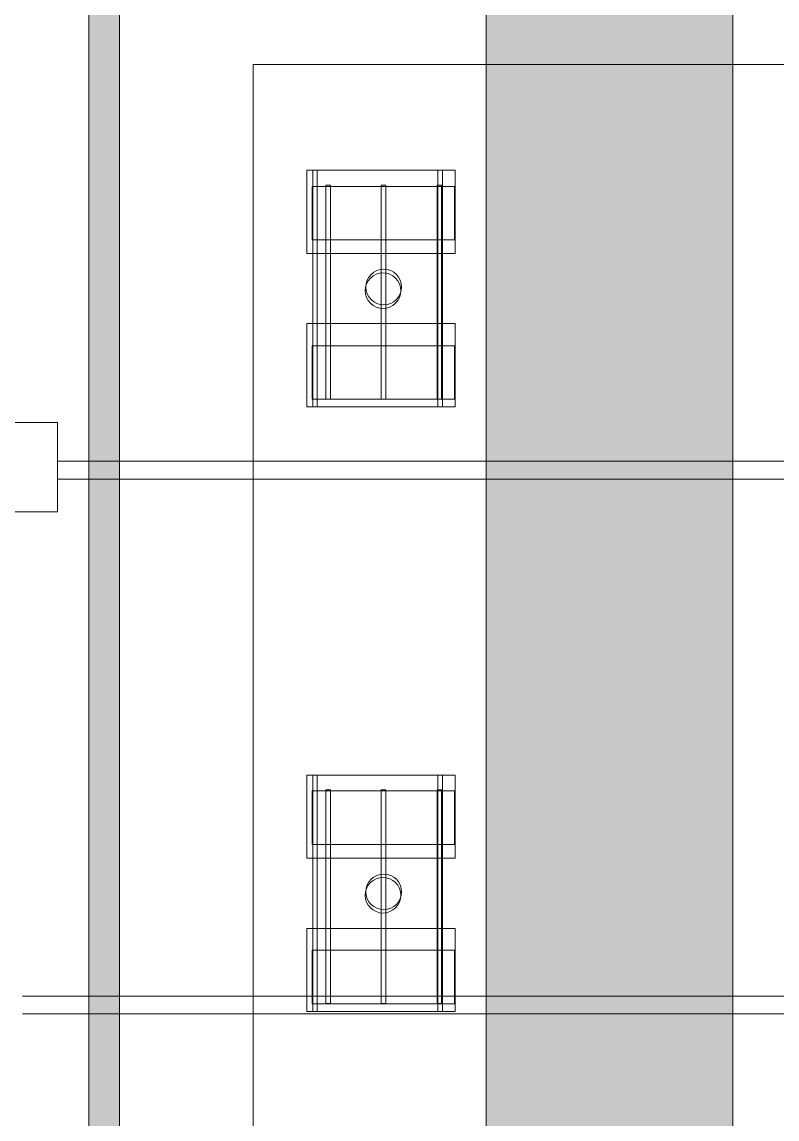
# Model space of a CAD drawing. Header units: inches. Extents: x -10671 to 1761, y -674 to 7170.
# Drawn here: x -2535.2 to -2281.1, y 518.8 to 888.2 of the extents above; entities that cross this region are included whole.
import ezdxf

# ---------------------------------------------------------------- set-up
doc = ezdxf.new("R2010")
doc.units = ezdxf.units.IN
doc.header["$LTSCALE"] = 19.2
doc.header["$MEASUREMENT"] = 0
for name, color, linetype, lineweight in [('DWG-0', 7, 'Continuous', 18), ('Venue-Ceiling-Lights', 7, 'Continuous', 5), ('Venue-Ceiling-Lights Circuits', 7, 'Continuous', 5)]:
    doc.layers.add(name, color=color, linetype=linetype, lineweight=lineweight)
for name, color, linetype, lineweight, true_color in [('PDF', 6, 'Continuous', 5, 0xff00ff), ('Venue-Ceiling-Obstructions', 7, 'Continuous', 5, 0xdd0000), ('Venue-Columns', 7, 'Continuous', 18, 0xc0c0c0), ('Venue-NO HANG ZONE', 7, 'Continuous', 15, 0xdd0000), ('Venue-Rigging Steel-High', 7, 'Continuous', 5, 0x800000)]:
    doc.layers.add(name, color=color, linetype=linetype, lineweight=lineweight, true_color=true_color)

# ---------------------------------------------------------------- blocks, each defined once
blk = doc.blocks.new('A-xp01$0$B$3030')
at = {"layer": 'DWG-0', "flags": 128}
blk.add_lwpolyline([(-15, -15), (15, -15), (15, 15), (-15, 15)], close=True, dxfattribs=at)
blk = doc.blocks.new('Group-1934-1')
at = {"layer": 'PDF'}
for points, invisible_edges in [([(-2418.71, 801.03, 398), (-2417.97, 801.94, 398), (-2416.02, 803.24, 398), (-2418.71, 801.03, 398)], 14), ([(-2418.71, 801.03, 398), (-2416.02, 803.24, 398), (-2411.43, 803.24, 398), (-2418.71, 801.03, 398)], 15), ([(-2418.71, 801.03, 398), (-2411.43, 803.24, 398), (-2407.72, 797.7, 398), (-2418.71, 801.03, 398)], 15), ([(-2416.02, 803.24, 388), (-2417.97, 801.94, 388), (-2418.71, 801.03, 388), (-2416.02, 803.24, 388)], 13), ([(-2411.43, 803.24, 388), (-2416.02, 803.24, 388), (-2418.71, 801.03, 388), (-2411.43, 803.24, 388)], 15), ([(-2407.72, 797.7, 388), (-2411.43, 803.24, 388), (-2418.71, 801.03, 388), (-2407.72, 797.7, 388)], 15), ([(-2417.97, 801.94, 398), (-2417.06, 802.69, 398), (-2416.02, 803.24, 398), (-2417.97, 801.94, 398)], 12), ([(-2416.02, 803.24, 388), (-2417.06, 802.69, 388), (-2417.97, 801.94, 388), (-2416.02, 803.24, 388)], 12), ([(-2416.02, 803.24, 398), (-2414.9, 803.59, 398), (-2413.72, 803.7, 398), (-2416.02, 803.24, 398)], 12), ([(-2416.02, 803.24, 398), (-2413.72, 803.7, 398), (-2411.43, 803.24, 398), (-2416.02, 803.24, 398)], 15), ([(-2413.72, 803.7, 388), (-2414.9, 803.59, 388), (-2416.02, 803.24, 388), (-2413.72, 803.7, 388)], 12), ([(-2411.43, 803.24, 388), (-2413.72, 803.7, 388), (-2416.02, 803.24, 388), (-2411.43, 803.24, 388)], 15), ([(-2413.72, 803.7, 398), (-2412.55, 803.59, 398), (-2411.43, 803.24, 398), (-2413.72, 803.7, 398)], 12), ([(-2411.43, 803.24, 388), (-2412.55, 803.59, 388), (-2413.72, 803.7, 388), (-2411.43, 803.24, 388)], 12), ([(-2411.43, 803.24, 398), (-2410.39, 802.69, 398), (-2409.48, 801.94, 398), (-2411.43, 803.24, 398)], 12), ([(-2411.43, 803.24, 398), (-2409.48, 801.94, 398), (-2408.74, 801.03, 398), (-2411.43, 803.24, 398)], 13), ([(-2411.43, 803.24, 398), (-2408.74, 801.03, 398), (-2407.72, 797.7, 398), (-2411.43, 803.24, 398)], 15), ([(-2409.48, 801.94, 388), (-2410.39, 802.69, 388), (-2411.43, 803.24, 388), (-2409.48, 801.94, 388)], 12), ([(-2408.74, 801.03, 388), (-2409.48, 801.94, 388), (-2411.43, 803.24, 388), (-2408.74, 801.03, 388)], 14), ([(-2407.72, 797.7, 388), (-2408.74, 801.03, 388), (-2411.43, 803.24, 388), (-2407.72, 797.7, 388)], 15), ([(-2419.72, 797.7, 398), (-2419.61, 798.87, 398), (-2418.71, 801.03, 398), (-2419.72, 797.7, 398)], 14), ([(-2419.27, 795.4, 398), (-2419.72, 797.7, 398), (-2418.71, 801.03, 398), (-2419.27, 795.4, 398)], 15), ([(-2418.71, 801.03, 388), (-2419.61, 798.87, 388), (-2419.72, 797.7, 388), (-2418.71, 801.03, 388)], 13), ([(-2418.71, 801.03, 388), (-2419.72, 797.7, 388), (-2419.27, 795.4, 388), (-2418.71, 801.03, 388)], 15), ([(-2419.61, 798.87, 398), (-2419.27, 800, 398), (-2418.71, 801.03, 398), (-2419.61, 798.87, 398)], 12), ([(-2418.71, 801.03, 388), (-2419.27, 800, 388), (-2419.61, 798.87, 388), (-2418.71, 801.03, 388)], 12), ([(-2416.02, 792.16, 398), (-2419.27, 795.4, 398), (-2418.71, 801.03, 398), (-2416.02, 792.16, 398)], 15), ([(-2418.71, 801.03, 388), (-2419.27, 795.4, 388), (-2416.02, 792.16, 388), (-2418.71, 801.03, 388)], 15), ([(-2418.71, 801.03, 398), (-2407.72, 797.7, 398), (-2416.02, 792.16, 398), (-2418.71, 801.03, 398)], 15), ([(-2418.71, 801.03, 388), (-2416.02, 792.16, 388), (-2407.72, 797.7, 388), (-2418.71, 801.03, 388)], 15), ([(-2408.74, 801.03, 398), (-2408.18, 800, 398), (-2407.84, 798.87, 398), (-2408.74, 801.03, 398)], 12), ([(-2408.74, 801.03, 398), (-2407.84, 798.87, 398), (-2407.72, 797.7, 398), (-2408.74, 801.03, 398)], 13), ([(-2407.84, 798.87, 388), (-2408.18, 800, 388), (-2408.74, 801.03, 388), (-2407.84, 798.87, 388)], 12), ([(-2407.72, 797.7, 388), (-2407.84, 798.87, 388), (-2408.74, 801.03, 388), (-2407.72, 797.7, 388)], 14), ([(-2419.27, 795.4, 398), (-2419.61, 796.53, 398), (-2419.72, 797.7, 398), (-2419.27, 795.4, 398)], 12), ([(-2419.72, 797.7, 388), (-2419.61, 796.53, 388), (-2419.27, 795.4, 388), (-2419.72, 797.7, 388)], 12), ([(-2417.97, 793.46, 398), (-2418.71, 794.37, 398), (-2419.27, 795.4, 398), (-2417.97, 793.46, 398)], 12), ([(-2416.02, 792.16, 398), (-2417.97, 793.46, 398), (-2419.27, 795.4, 398), (-2416.02, 792.16, 398)], 15), ([(-2419.27, 795.4, 388), (-2418.71, 794.37, 388), (-2417.97, 793.46, 388), (-2419.27, 795.4, 388)], 12), ([(-2419.27, 795.4, 388), (-2417.97, 793.46, 388), (-2416.02, 792.16, 388), (-2419.27, 795.4, 388)], 15), ([(-2407.72, 797.7, 398), (-2409.48, 793.46, 398), (-2416.02, 792.16, 398), (-2407.72, 797.7, 398)], 15), ([(-2416.02, 792.16, 388), (-2409.48, 793.46, 388), (-2407.72, 797.7, 388), (-2416.02, 792.16, 388)], 15), ([(-2407.72, 797.7, 398), (-2408.18, 795.4, 398), (-2409.48, 793.46, 398), (-2407.72, 797.7, 398)], 15), ([(-2409.48, 793.46, 388), (-2408.18, 795.4, 388), (-2407.72, 797.7, 388), (-2409.48, 793.46, 388)], 15), ([(-2408.18, 795.4, 398), (-2408.74, 794.37, 398), (-2409.48, 793.46, 398), (-2408.18, 795.4, 398)], 12), ([(-2409.48, 793.46, 388), (-2408.74, 794.37, 388), (-2408.18, 795.4, 388), (-2409.48, 793.46, 388)], 12), ([(-2407.72, 797.7, 398), (-2407.84, 796.53, 398), (-2408.18, 795.4, 398), (-2407.72, 797.7, 398)], 12), ([(-2408.18, 795.4, 388), (-2407.84, 796.53, 388), (-2407.72, 797.7, 388), (-2408.18, 795.4, 388)], 12), ([(-2416.02, 792.16, 398), (-2417.06, 792.71, 398), (-2417.97, 793.46, 398), (-2416.02, 792.16, 398)], 12), ([(-2417.97, 793.46, 388), (-2417.06, 792.71, 388), (-2416.02, 792.16, 388), (-2417.97, 793.46, 388)], 12), ([(-2409.48, 793.46, 398), (-2413.72, 791.7, 398), (-2416.02, 792.16, 398), (-2409.48, 793.46, 398)], 15), ([(-2416.02, 792.16, 388), (-2413.72, 791.7, 388), (-2409.48, 793.46, 388), (-2416.02, 792.16, 388)], 15), ([(-2413.72, 791.7, 398), (-2414.9, 791.82, 398), (-2416.02, 792.16, 398), (-2413.72, 791.7, 398)], 12), ([(-2416.02, 792.16, 388), (-2414.9, 791.82, 388), (-2413.72, 791.7, 388), (-2416.02, 792.16, 388)], 12), ([(-2409.48, 793.46, 398), (-2411.43, 792.16, 398), (-2413.72, 791.7, 398), (-2409.48, 793.46, 398)], 15), ([(-2413.72, 791.7, 388), (-2411.43, 792.16, 388), (-2409.48, 793.46, 388), (-2413.72, 791.7, 388)], 15), ([(-2411.43, 792.16, 398), (-2412.55, 791.82, 398), (-2413.72, 791.7, 398), (-2411.43, 792.16, 398)], 12), ([(-2413.72, 791.7, 388), (-2412.55, 791.82, 388), (-2411.43, 792.16, 388), (-2413.72, 791.7, 388)], 12), ([(-2409.48, 793.46, 398), (-2410.39, 792.71, 398), (-2411.43, 792.16, 398), (-2409.48, 793.46, 398)], 12), ([(-2411.43, 792.16, 388), (-2410.39, 792.71, 388), (-2409.48, 793.46, 388), (-2411.43, 792.16, 388)], 12)]:
    blk.add_3dface(points, dxfattribs=dict(at, invisible_edges=invisible_edges))
for points in [[(-2418.71, 801.03, 388), (-2418.71, 801.03, 398), (-2417.97, 801.94, 398), (-2417.97, 801.94, 388)], [(-2417.97, 801.94, 388), (-2417.97, 801.94, 398), (-2417.06, 802.69, 398), (-2417.06, 802.69, 388)], [(-2417.06, 802.69, 388), (-2417.06, 802.69, 398), (-2416.02, 803.24, 398), (-2416.02, 803.24, 388)], [(-2416.02, 803.24, 388), (-2416.02, 803.24, 398), (-2414.9, 803.59, 398), (-2414.9, 803.59, 388)], [(-2414.9, 803.59, 388), (-2414.9, 803.59, 398), (-2413.72, 803.7, 398), (-2413.72, 803.7, 388)], [(-2413.72, 803.7, 388), (-2413.72, 803.7, 398), (-2412.55, 803.59, 398), (-2412.55, 803.59, 388)], [(-2412.55, 803.59, 388), (-2412.55, 803.59, 398), (-2411.43, 803.24, 398), (-2411.43, 803.24, 388)], [(-2411.43, 803.24, 388), (-2411.43, 803.24, 398), (-2410.39, 802.69, 398), (-2410.39, 802.69, 388)], [(-2410.39, 802.69, 388), (-2410.39, 802.69, 398), (-2409.48, 801.94, 398), (-2409.48, 801.94, 388)], [(-2409.48, 801.94, 388), (-2409.48, 801.94, 398), (-2408.74, 801.03, 398), (-2408.74, 801.03, 388)], [(-2419.72, 797.7, 388), (-2419.72, 797.7, 398), (-2419.61, 798.87, 398), (-2419.61, 798.87, 388)], [(-2419.61, 798.87, 388), (-2419.61, 798.87, 398), (-2419.27, 800, 398), (-2419.27, 800, 388)], [(-2419.27, 800, 388), (-2419.27, 800, 398), (-2418.71, 801.03, 398), (-2418.71, 801.03, 388)], [(-2408.74, 801.03, 388), (-2408.74, 801.03, 398), (-2408.18, 800, 398), (-2408.18, 800, 388)], [(-2408.18, 800, 388), (-2408.18, 800, 398), (-2407.84, 798.87, 398), (-2407.84, 798.87, 388)], [(-2407.84, 798.87, 388), (-2407.84, 798.87, 398), (-2407.72, 797.7, 398), (-2407.72, 797.7, 388)], [(-2419.61, 796.53, 388), (-2419.61, 796.53, 398), (-2419.72, 797.7, 398), (-2419.72, 797.7, 388)], [(-2419.27, 795.4, 388), (-2419.27, 795.4, 398), (-2419.61, 796.53, 398), (-2419.61, 796.53, 388)], [(-2418.71, 794.37, 388), (-2418.71, 794.37, 398), (-2419.27, 795.4, 398), (-2419.27, 795.4, 388)], [(-2417.97, 793.46, 388), (-2417.97, 793.46, 398), (-2418.71, 794.37, 398), (-2418.71, 794.37, 388)], [(-2408.74, 794.37, 388), (-2408.74, 794.37, 398), (-2409.48, 793.46, 398), (-2409.48, 793.46, 388)], [(-2408.18, 795.4, 388), (-2408.18, 795.4, 398), (-2408.74, 794.37, 398), (-2408.74, 794.37, 388)], [(-2407.84, 796.53, 388), (-2407.84, 796.53, 398), (-2408.18, 795.4, 398), (-2408.18, 795.4, 388)], [(-2407.72, 797.7, 388), (-2407.72, 797.7, 398), (-2407.84, 796.53, 398), (-2407.84, 796.53, 388)], [(-2417.06, 792.71, 388), (-2417.06, 792.71, 398), (-2417.97, 793.46, 398), (-2417.97, 793.46, 388)], [(-2416.02, 792.16, 388), (-2416.02, 792.16, 398), (-2417.06, 792.71, 398), (-2417.06, 792.71, 388)], [(-2414.9, 791.82, 388), (-2414.9, 791.82, 398), (-2416.02, 792.16, 398), (-2416.02, 792.16, 388)], [(-2413.72, 791.7, 388), (-2413.72, 791.7, 398), (-2414.9, 791.82, 398), (-2414.9, 791.82, 388)], [(-2412.55, 791.82, 388), (-2412.55, 791.82, 398), (-2413.72, 791.7, 398), (-2413.72, 791.7, 388)], [(-2411.43, 792.16, 388), (-2411.43, 792.16, 398), (-2412.55, 791.82, 398), (-2412.55, 791.82, 388)], [(-2410.39, 792.71, 388), (-2410.39, 792.71, 398), (-2411.43, 792.16, 398), (-2411.43, 792.16, 388)], [(-2409.48, 793.46, 388), (-2409.48, 793.46, 398), (-2410.39, 792.71, 398), (-2410.39, 792.71, 388)]]:
    blk.add_3dface(points, dxfattribs=at)
blk = doc.blocks.new('Group-1935-1')
at = {"layer": 'PDF'}
for points in [[(-2437.6, 832.8, 393.91), (-2437.6, 832.8, 397.91), (-2389.6, 832.8, 397.91), (-2389.6, 832.8, 393.91)], [(-2437.6, 814.8, 393.91), (-2437.6, 814.8, 397.91), (-2437.6, 832.8, 397.91), (-2437.6, 832.8, 393.91)], [(-2389.6, 832.8, 397.91), (-2437.6, 832.8, 397.91), (-2437.6, 814.8, 397.91), (-2389.6, 814.8, 397.91)], [(-2389.6, 814.8, 393.91), (-2437.6, 814.8, 393.91), (-2437.6, 832.8, 393.91), (-2389.6, 832.8, 393.91)], [(-2389.6, 832.8, 393.91), (-2389.6, 832.8, 397.91), (-2389.6, 814.8, 397.91), (-2389.6, 814.8, 393.91)], [(-2389.6, 814.8, 393.91), (-2389.6, 814.8, 397.91), (-2437.6, 814.8, 397.91), (-2437.6, 814.8, 393.91)]]:
    blk.add_3dface(points, dxfattribs=at)
blk = doc.blocks.new('Group-1936-1')
at = {"layer": 'PDF'}
for points in [[(-2395.49, 833.2, 397.97), (-2395.49, 833.2, 398.97), (-2393.99, 833.2, 398.97), (-2393.99, 833.2, 397.97)], [(-2395.49, 761.2, 397.97), (-2395.49, 761.2, 398.97), (-2395.49, 833.2, 398.97), (-2395.49, 833.2, 397.97)], [(-2393.99, 833.2, 398.97), (-2395.49, 833.2, 398.97), (-2395.49, 761.2, 398.97), (-2393.99, 761.2, 398.97)], [(-2393.99, 761.2, 397.97), (-2395.49, 761.2, 397.97), (-2395.49, 833.2, 397.97), (-2393.99, 833.2, 397.97)], [(-2393.99, 833.2, 397.97), (-2393.99, 833.2, 398.97), (-2393.99, 761.2, 398.97), (-2393.99, 761.2, 397.97)], [(-2393.99, 761.2, 397.97), (-2393.99, 761.2, 398.97), (-2395.49, 761.2, 398.97), (-2395.49, 761.2, 397.97)]]:
    blk.add_3dface(points, dxfattribs=at)
blk = doc.blocks.new('Group-1937-1')
at = {"layer": 'PDF'}
for points in [[(-2414.31, 833.2, 397.97), (-2414.31, 833.2, 398.97), (-2412.81, 833.2, 398.97), (-2412.81, 833.2, 397.97)], [(-2414.31, 761.2, 397.97), (-2414.31, 761.2, 398.97), (-2414.31, 833.2, 398.97), (-2414.31, 833.2, 397.97)], [(-2412.81, 833.2, 398.97), (-2414.31, 833.2, 398.97), (-2414.31, 761.2, 398.97), (-2412.81, 761.2, 398.97)], [(-2412.81, 761.2, 397.97), (-2414.31, 761.2, 397.97), (-2414.31, 833.2, 397.97), (-2412.81, 833.2, 397.97)], [(-2412.81, 833.2, 397.97), (-2412.81, 833.2, 398.97), (-2412.81, 761.2, 398.97), (-2412.81, 761.2, 397.97)], [(-2412.81, 761.2, 397.97), (-2412.81, 761.2, 398.97), (-2414.31, 761.2, 398.97), (-2414.31, 761.2, 397.97)]]:
    blk.add_3dface(points, dxfattribs=at)
blk = doc.blocks.new('Group-1938-1')
at = {"layer": 'PDF'}
for points in [[(-2432.91, 833.2, 397.97), (-2432.91, 833.2, 398.97), (-2431.41, 833.2, 398.97), (-2431.41, 833.2, 397.97)], [(-2432.91, 761.2, 397.97), (-2432.91, 761.2, 398.97), (-2432.91, 833.2, 398.97), (-2432.91, 833.2, 397.97)], [(-2431.41, 833.2, 398.97), (-2432.91, 833.2, 398.97), (-2432.91, 761.2, 398.97), (-2431.41, 761.2, 398.97)], [(-2431.41, 761.2, 397.97), (-2432.91, 761.2, 397.97), (-2432.91, 833.2, 397.97), (-2431.41, 833.2, 397.97)], [(-2431.41, 833.2, 397.97), (-2431.41, 833.2, 398.97), (-2431.41, 761.2, 398.97), (-2431.41, 761.2, 397.97)], [(-2431.41, 761.2, 397.97), (-2431.41, 761.2, 398.97), (-2432.91, 761.2, 398.97), (-2432.91, 761.2, 397.97)]]:
    blk.add_3dface(points, dxfattribs=at)
blk = doc.blocks.new('Group-1939-1')
at = {"layer": 'PDF'}
for points in [[(-2437.6, 779.17, 393.91), (-2437.6, 779.17, 397.91), (-2389.6, 779.17, 397.91), (-2389.6, 779.17, 393.91)], [(-2437.6, 761.17, 393.91), (-2437.6, 761.17, 397.91), (-2437.6, 779.17, 397.91), (-2437.6, 779.17, 393.91)], [(-2389.6, 779.17, 397.91), (-2437.6, 779.17, 397.91), (-2437.6, 761.17, 397.91), (-2389.6, 761.17, 397.91)], [(-2389.6, 761.17, 393.91), (-2437.6, 761.17, 393.91), (-2437.6, 779.17, 393.91), (-2389.6, 779.17, 393.91)], [(-2389.6, 779.17, 393.91), (-2389.6, 779.17, 397.91), (-2389.6, 761.17, 397.91), (-2389.6, 761.17, 393.91)], [(-2389.6, 761.17, 393.91), (-2389.6, 761.17, 397.91), (-2437.6, 761.17, 397.91), (-2437.6, 761.17, 393.91)]]:
    blk.add_3dface(points, dxfattribs=at)
blk = doc.blocks.new('Group-1940-1')
at = {"layer": 'PDF'}
for name in ['Group-1935-1', 'Group-1938-1', 'Group-1937-1', 'Group-1936-1', 'Group-1934-1', 'Group-1939-1']:
    blk.add_blockref(name, (0, 0), dxfattribs=at)
blk = doc.blocks.new('Group-1941-1')
at = {"layer": 'PDF'}
for points, invisible_edges in [([(-2419.72, 594.2, 398), (-2417.06, 599.19, 398), (-2411.43, 599.75, 398), (-2419.72, 594.2, 398)], 15), ([(-2411.43, 599.75, 398), (-2414.9, 588.32, 398), (-2419.72, 594.2, 398), (-2411.43, 599.75, 398)], 15), ([(-2419.72, 594.2, 398), (-2419.27, 596.5, 398), (-2417.06, 599.19, 398), (-2419.72, 594.2, 398)], 15), ([(-2417.06, 599.19, 388), (-2419.27, 596.5, 388), (-2419.72, 594.2, 388), (-2417.06, 599.19, 388)], 15), ([(-2417.06, 599.19, 388), (-2419.72, 594.2, 388), (-2417.97, 589.96, 388), (-2417.06, 599.19, 388)], 15), ([(-2419.27, 596.5, 398), (-2418.71, 597.54, 398), (-2417.06, 599.19, 398), (-2419.27, 596.5, 398)], 14), ([(-2417.06, 599.19, 388), (-2418.71, 597.54, 388), (-2419.27, 596.5, 388), (-2417.06, 599.19, 388)], 13), ([(-2418.71, 597.54, 398), (-2417.97, 598.45, 398), (-2417.06, 599.19, 398), (-2418.71, 597.54, 398)], 12), ([(-2417.06, 599.19, 388), (-2417.97, 598.45, 388), (-2418.71, 597.54, 388), (-2417.06, 599.19, 388)], 12), ([(-2417.97, 589.96, 388), (-2407.72, 594.2, 388), (-2417.06, 599.19, 388), (-2417.97, 589.96, 388)], 15), ([(-2417.06, 599.19, 398), (-2416.02, 599.75, 398), (-2414.9, 600.09, 398), (-2417.06, 599.19, 398)], 12), ([(-2417.06, 599.19, 398), (-2414.9, 600.09, 398), (-2411.43, 599.75, 398), (-2417.06, 599.19, 398)], 15), ([(-2414.9, 600.09, 388), (-2416.02, 599.75, 388), (-2417.06, 599.19, 388), (-2414.9, 600.09, 388)], 12), ([(-2411.43, 599.75, 388), (-2414.9, 600.09, 388), (-2417.06, 599.19, 388), (-2411.43, 599.75, 388)], 15), ([(-2407.72, 594.2, 388), (-2411.43, 599.75, 388), (-2417.06, 599.19, 388), (-2407.72, 594.2, 388)], 15), ([(-2414.9, 600.09, 398), (-2413.72, 600.2, 398), (-2411.43, 599.75, 398), (-2414.9, 600.09, 398)], 14), ([(-2411.43, 599.75, 388), (-2413.72, 600.2, 388), (-2414.9, 600.09, 388), (-2411.43, 599.75, 388)], 13), ([(-2411.43, 599.75, 398), (-2407.72, 594.2, 398), (-2414.9, 588.32, 398), (-2411.43, 599.75, 398)], 15), ([(-2413.72, 600.2, 398), (-2412.55, 600.09, 398), (-2411.43, 599.75, 398), (-2413.72, 600.2, 398)], 12), ([(-2411.43, 599.75, 388), (-2412.55, 600.09, 388), (-2413.72, 600.2, 388), (-2411.43, 599.75, 388)], 12), ([(-2411.43, 599.75, 398), (-2410.39, 599.19, 398), (-2408.74, 597.54, 398), (-2411.43, 599.75, 398)], 14), ([(-2411.43, 599.75, 398), (-2408.74, 597.54, 398), (-2407.72, 594.2, 398), (-2411.43, 599.75, 398)], 15), ([(-2408.74, 597.54, 388), (-2410.39, 599.19, 388), (-2411.43, 599.75, 388), (-2408.74, 597.54, 388)], 13), ([(-2407.72, 594.2, 388), (-2408.74, 597.54, 388), (-2411.43, 599.75, 388), (-2407.72, 594.2, 388)], 15), ([(-2410.39, 599.19, 398), (-2409.48, 598.45, 398), (-2408.74, 597.54, 398), (-2410.39, 599.19, 398)], 12), ([(-2408.74, 597.54, 388), (-2409.48, 598.45, 388), (-2410.39, 599.19, 388), (-2408.74, 597.54, 388)], 12), ([(-2419.72, 594.2, 398), (-2419.61, 595.38, 398), (-2419.27, 596.5, 398), (-2419.72, 594.2, 398)], 12), ([(-2419.27, 596.5, 388), (-2419.61, 595.38, 388), (-2419.72, 594.2, 388), (-2419.27, 596.5, 388)], 12), ([(-2408.74, 597.54, 398), (-2408.18, 596.5, 398), (-2407.72, 594.2, 398), (-2408.74, 597.54, 398)], 14), ([(-2407.72, 594.2, 388), (-2408.18, 596.5, 388), (-2408.74, 597.54, 388), (-2407.72, 594.2, 388)], 13), ([(-2408.18, 596.5, 398), (-2407.84, 595.38, 398), (-2407.72, 594.2, 398), (-2408.18, 596.5, 398)], 12), ([(-2407.72, 594.2, 388), (-2407.84, 595.38, 388), (-2408.18, 596.5, 388), (-2407.72, 594.2, 388)], 12), ([(-2419.27, 591.91, 398), (-2419.61, 593.03, 398), (-2419.72, 594.2, 398), (-2419.27, 591.91, 398)], 12), ([(-2417.97, 589.96, 398), (-2419.27, 591.91, 398), (-2419.72, 594.2, 398), (-2417.97, 589.96, 398)], 15), ([(-2414.9, 588.32, 398), (-2417.97, 589.96, 398), (-2419.72, 594.2, 398), (-2414.9, 588.32, 398)], 15), ([(-2419.72, 594.2, 388), (-2419.61, 593.03, 388), (-2419.27, 591.91, 388), (-2419.72, 594.2, 388)], 12), ([(-2419.72, 594.2, 388), (-2419.27, 591.91, 388), (-2417.97, 589.96, 388), (-2419.72, 594.2, 388)], 15), ([(-2417.97, 589.96, 398), (-2418.71, 590.87, 398), (-2419.27, 591.91, 398), (-2417.97, 589.96, 398)], 12), ([(-2419.27, 591.91, 388), (-2418.71, 590.87, 388), (-2417.97, 589.96, 388), (-2419.27, 591.91, 388)], 12), ([(-2417.97, 589.96, 388), (-2412.55, 588.32, 388), (-2407.72, 594.2, 388), (-2417.97, 589.96, 388)], 15), ([(-2407.72, 594.2, 398), (-2409.48, 589.96, 398), (-2414.9, 588.32, 398), (-2407.72, 594.2, 398)], 15), ([(-2412.55, 588.32, 388), (-2409.48, 589.96, 388), (-2407.72, 594.2, 388), (-2412.55, 588.32, 388)], 15), ([(-2407.72, 594.2, 398), (-2408.18, 591.91, 398), (-2409.48, 589.96, 398), (-2407.72, 594.2, 398)], 15), ([(-2409.48, 589.96, 388), (-2408.18, 591.91, 388), (-2407.72, 594.2, 388), (-2409.48, 589.96, 388)], 15), ([(-2408.18, 591.91, 398), (-2408.74, 590.87, 398), (-2409.48, 589.96, 398), (-2408.18, 591.91, 398)], 12), ([(-2409.48, 589.96, 388), (-2408.74, 590.87, 388), (-2408.18, 591.91, 388), (-2409.48, 589.96, 388)], 12), ([(-2407.72, 594.2, 398), (-2407.84, 593.03, 398), (-2408.18, 591.91, 398), (-2407.72, 594.2, 398)], 12), ([(-2408.18, 591.91, 388), (-2407.84, 593.03, 388), (-2407.72, 594.2, 388), (-2408.18, 591.91, 388)], 12), ([(-2414.9, 588.32, 398), (-2417.06, 589.22, 398), (-2417.97, 589.96, 398), (-2414.9, 588.32, 398)], 13), ([(-2417.97, 589.96, 388), (-2417.06, 589.22, 388), (-2414.9, 588.32, 388), (-2417.97, 589.96, 388)], 14), ([(-2417.97, 589.96, 388), (-2414.9, 588.32, 388), (-2412.55, 588.32, 388), (-2417.97, 589.96, 388)], 15), ([(-2414.9, 588.32, 398), (-2416.02, 588.66, 398), (-2417.06, 589.22, 398), (-2414.9, 588.32, 398)], 12), ([(-2417.06, 589.22, 388), (-2416.02, 588.66, 388), (-2414.9, 588.32, 388), (-2417.06, 589.22, 388)], 12), ([(-2409.48, 589.96, 398), (-2412.55, 588.32, 398), (-2414.9, 588.32, 398), (-2409.48, 589.96, 398)], 15), ([(-2412.55, 588.32, 398), (-2413.72, 588.2, 398), (-2414.9, 588.32, 398), (-2412.55, 588.32, 398)], 12), ([(-2414.9, 588.32, 388), (-2413.72, 588.2, 388), (-2412.55, 588.32, 388), (-2414.9, 588.32, 388)], 12), ([(-2409.48, 589.96, 398), (-2410.39, 589.22, 398), (-2412.55, 588.32, 398), (-2409.48, 589.96, 398)], 14), ([(-2412.55, 588.32, 388), (-2410.39, 589.22, 388), (-2409.48, 589.96, 388), (-2412.55, 588.32, 388)], 13), ([(-2410.39, 589.22, 398), (-2411.43, 588.66, 398), (-2412.55, 588.32, 398), (-2410.39, 589.22, 398)], 12), ([(-2412.55, 588.32, 388), (-2411.43, 588.66, 388), (-2410.39, 589.22, 388), (-2412.55, 588.32, 388)], 12)]:
    blk.add_3dface(points, dxfattribs=dict(at, invisible_edges=invisible_edges))
for points in [[(-2418.71, 597.54, 388), (-2418.71, 597.54, 398), (-2417.97, 598.45, 398), (-2417.97, 598.45, 388)], [(-2417.97, 598.45, 388), (-2417.97, 598.45, 398), (-2417.06, 599.19, 398), (-2417.06, 599.19, 388)], [(-2417.06, 599.19, 388), (-2417.06, 599.19, 398), (-2416.02, 599.75, 398), (-2416.02, 599.75, 388)], [(-2416.02, 599.75, 388), (-2416.02, 599.75, 398), (-2414.9, 600.09, 398), (-2414.9, 600.09, 388)], [(-2414.9, 600.09, 388), (-2414.9, 600.09, 398), (-2413.72, 600.2, 398), (-2413.72, 600.2, 388)], [(-2413.72, 600.2, 388), (-2413.72, 600.2, 398), (-2412.55, 600.09, 398), (-2412.55, 600.09, 388)], [(-2412.55, 600.09, 388), (-2412.55, 600.09, 398), (-2411.43, 599.75, 398), (-2411.43, 599.75, 388)], [(-2411.43, 599.75, 388), (-2411.43, 599.75, 398), (-2410.39, 599.19, 398), (-2410.39, 599.19, 388)], [(-2410.39, 599.19, 388), (-2410.39, 599.19, 398), (-2409.48, 598.45, 398), (-2409.48, 598.45, 388)], [(-2409.48, 598.45, 388), (-2409.48, 598.45, 398), (-2408.74, 597.54, 398), (-2408.74, 597.54, 388)], [(-2419.72, 594.2, 388), (-2419.72, 594.2, 398), (-2419.61, 595.38, 398), (-2419.61, 595.38, 388)], [(-2419.61, 595.38, 388), (-2419.61, 595.38, 398), (-2419.27, 596.5, 398), (-2419.27, 596.5, 388)], [(-2419.27, 596.5, 388), (-2419.27, 596.5, 398), (-2418.71, 597.54, 398), (-2418.71, 597.54, 388)], [(-2408.74, 597.54, 388), (-2408.74, 597.54, 398), (-2408.18, 596.5, 398), (-2408.18, 596.5, 388)], [(-2408.18, 596.5, 388), (-2408.18, 596.5, 398), (-2407.84, 595.38, 398), (-2407.84, 595.38, 388)], [(-2407.84, 595.38, 388), (-2407.84, 595.38, 398), (-2407.72, 594.2, 398), (-2407.72, 594.2, 388)], [(-2419.61, 593.03, 388), (-2419.61, 593.03, 398), (-2419.72, 594.2, 398), (-2419.72, 594.2, 388)], [(-2419.27, 591.91, 388), (-2419.27, 591.91, 398), (-2419.61, 593.03, 398), (-2419.61, 593.03, 388)], [(-2418.71, 590.87, 388), (-2418.71, 590.87, 398), (-2419.27, 591.91, 398), (-2419.27, 591.91, 388)], [(-2408.18, 591.91, 388), (-2408.18, 591.91, 398), (-2408.74, 590.87, 398), (-2408.74, 590.87, 388)], [(-2407.84, 593.03, 388), (-2407.84, 593.03, 398), (-2408.18, 591.91, 398), (-2408.18, 591.91, 388)], [(-2407.72, 594.2, 388), (-2407.72, 594.2, 398), (-2407.84, 593.03, 398), (-2407.84, 593.03, 388)], [(-2417.97, 589.96, 388), (-2417.97, 589.96, 398), (-2418.71, 590.87, 398), (-2418.71, 590.87, 388)], [(-2417.06, 589.22, 388), (-2417.06, 589.22, 398), (-2417.97, 589.96, 398), (-2417.97, 589.96, 388)], [(-2416.02, 588.66, 388), (-2416.02, 588.66, 398), (-2417.06, 589.22, 398), (-2417.06, 589.22, 388)], [(-2414.9, 588.32, 388), (-2414.9, 588.32, 398), (-2416.02, 588.66, 398), (-2416.02, 588.66, 388)], [(-2413.72, 588.2, 388), (-2413.72, 588.2, 398), (-2414.9, 588.32, 398), (-2414.9, 588.32, 388)], [(-2412.55, 588.32, 388), (-2412.55, 588.32, 398), (-2413.72, 588.2, 398), (-2413.72, 588.2, 388)], [(-2411.43, 588.66, 388), (-2411.43, 588.66, 398), (-2412.55, 588.32, 398), (-2412.55, 588.32, 388)], [(-2410.39, 589.22, 388), (-2410.39, 589.22, 398), (-2411.43, 588.66, 398), (-2411.43, 588.66, 388)], [(-2409.48, 589.96, 388), (-2409.48, 589.96, 398), (-2410.39, 589.22, 398), (-2410.39, 589.22, 388)], [(-2408.74, 590.87, 388), (-2408.74, 590.87, 398), (-2409.48, 589.96, 398), (-2409.48, 589.96, 388)]]:
    blk.add_3dface(points, dxfattribs=at)
blk = doc.blocks.new('Group-1942-1')
at = {"layer": 'PDF'}
for points in [[(-2437.6, 629.31, 393.91), (-2437.6, 629.31, 397.91), (-2389.6, 629.31, 397.91), (-2389.6, 629.31, 393.91)], [(-2437.6, 611.31, 393.91), (-2437.6, 611.31, 397.91), (-2437.6, 629.31, 397.91), (-2437.6, 629.31, 393.91)], [(-2389.6, 629.31, 397.91), (-2437.6, 629.31, 397.91), (-2437.6, 611.31, 397.91), (-2389.6, 611.31, 397.91)], [(-2389.6, 611.31, 393.91), (-2437.6, 611.31, 393.91), (-2437.6, 629.31, 393.91), (-2389.6, 629.31, 393.91)], [(-2389.6, 629.31, 393.91), (-2389.6, 629.31, 397.91), (-2389.6, 611.31, 397.91), (-2389.6, 611.31, 393.91)], [(-2389.6, 611.31, 393.91), (-2389.6, 611.31, 397.91), (-2437.6, 611.31, 397.91), (-2437.6, 611.31, 393.91)]]:
    blk.add_3dface(points, dxfattribs=at)
blk = doc.blocks.new('Group-1943-1')
at = {"layer": 'PDF'}
for points in [[(-2395.49, 629.7, 397.97), (-2395.49, 629.7, 398.97), (-2393.99, 629.7, 398.97), (-2393.99, 629.7, 397.97)], [(-2395.49, 557.7, 397.97), (-2395.49, 557.7, 398.97), (-2395.49, 629.7, 398.97), (-2395.49, 629.7, 397.97)], [(-2393.99, 629.7, 398.97), (-2395.49, 629.7, 398.97), (-2395.49, 557.7, 398.97), (-2393.99, 557.7, 398.97)], [(-2393.99, 557.7, 397.97), (-2395.49, 557.7, 397.97), (-2395.49, 629.7, 397.97), (-2393.99, 629.7, 397.97)], [(-2393.99, 629.7, 397.97), (-2393.99, 629.7, 398.97), (-2393.99, 557.7, 398.97), (-2393.99, 557.7, 397.97)], [(-2393.99, 557.7, 397.97), (-2393.99, 557.7, 398.97), (-2395.49, 557.7, 398.97), (-2395.49, 557.7, 397.97)]]:
    blk.add_3dface(points, dxfattribs=at)
blk = doc.blocks.new('Group-1944-1')
at = {"layer": 'PDF'}
for points in [[(-2414.31, 629.7, 397.97), (-2414.31, 629.7, 398.97), (-2412.81, 629.7, 398.97), (-2412.81, 629.7, 397.97)], [(-2414.31, 557.7, 397.97), (-2414.31, 557.7, 398.97), (-2414.31, 629.7, 398.97), (-2414.31, 629.7, 397.97)], [(-2412.81, 629.7, 398.97), (-2414.31, 629.7, 398.97), (-2414.31, 557.7, 398.97), (-2412.81, 557.7, 398.97)], [(-2412.81, 557.7, 397.97), (-2414.31, 557.7, 397.97), (-2414.31, 629.7, 397.97), (-2412.81, 629.7, 397.97)], [(-2412.81, 629.7, 397.97), (-2412.81, 629.7, 398.97), (-2412.81, 557.7, 398.97), (-2412.81, 557.7, 397.97)], [(-2412.81, 557.7, 397.97), (-2412.81, 557.7, 398.97), (-2414.31, 557.7, 398.97), (-2414.31, 557.7, 397.97)]]:
    blk.add_3dface(points, dxfattribs=at)
blk = doc.blocks.new('Group-1945-1')
at = {"layer": 'PDF'}
for points in [[(-2432.91, 629.7, 397.97), (-2432.91, 629.7, 398.97), (-2431.41, 629.7, 398.97), (-2431.41, 629.7, 397.97)], [(-2432.91, 557.7, 397.97), (-2432.91, 557.7, 398.97), (-2432.91, 629.7, 398.97), (-2432.91, 629.7, 397.97)], [(-2431.41, 629.7, 398.97), (-2432.91, 629.7, 398.97), (-2432.91, 557.7, 398.97), (-2431.41, 557.7, 398.97)], [(-2431.41, 557.7, 397.97), (-2432.91, 557.7, 397.97), (-2432.91, 629.7, 397.97), (-2431.41, 629.7, 397.97)], [(-2431.41, 629.7, 397.97), (-2431.41, 629.7, 398.97), (-2431.41, 557.7, 398.97), (-2431.41, 557.7, 397.97)], [(-2431.41, 557.7, 397.97), (-2431.41, 557.7, 398.97), (-2432.91, 557.7, 398.97), (-2432.91, 557.7, 397.97)]]:
    blk.add_3dface(points, dxfattribs=at)
blk = doc.blocks.new('Group-1946-1')
at = {"layer": 'PDF'}
for points in [[(-2437.6, 575.68, 393.91), (-2437.6, 575.68, 397.91), (-2389.6, 575.68, 397.91), (-2389.6, 575.68, 393.91)], [(-2437.6, 557.68, 393.91), (-2437.6, 557.68, 397.91), (-2437.6, 575.68, 397.91), (-2437.6, 575.68, 393.91)], [(-2389.6, 575.68, 397.91), (-2437.6, 575.68, 397.91), (-2437.6, 557.68, 397.91), (-2389.6, 557.68, 397.91)], [(-2389.6, 557.68, 393.91), (-2437.6, 557.68, 393.91), (-2437.6, 575.68, 393.91), (-2389.6, 575.68, 393.91)], [(-2389.6, 575.68, 393.91), (-2389.6, 575.68, 397.91), (-2389.6, 557.68, 397.91), (-2389.6, 557.68, 393.91)], [(-2389.6, 557.68, 393.91), (-2389.6, 557.68, 397.91), (-2437.6, 557.68, 397.91), (-2437.6, 557.68, 393.91)]]:
    blk.add_3dface(points, dxfattribs=at)
blk = doc.blocks.new('Group-1947-1')
at = {"layer": 'PDF'}
for name in ['Group-1942-1', 'Group-1945-1', 'Group-1944-1', 'Group-1943-1', 'Group-1941-1', 'Group-1946-1']:
    blk.add_blockref(name, (0, 0), dxfattribs=at)
blk = doc.blocks.new('Group-2790-1')
at = {"layer": 'Venue-Ceiling-Lights', "color": 7, "linetype": 'Continuous', "lineweight": 5, "flags": 128}
for points in [[(-2439.39, 634.63), (-2389.39, 634.63), (-2389.39, 606.63), (-2439.39, 606.63)], [(-2437.34, 634.63), (-2435.84, 634.63), (-2435.84, 555.04), (-2437.34, 555.04)], [(-2395.24, 634.63), (-2393.74, 634.63), (-2393.74, 555.04), (-2395.24, 555.04)], [(-2439.39, 583.04), (-2389.39, 583.04), (-2389.39, 555.04), (-2439.39, 555.04)]]:
    blk.add_lwpolyline(points, close=True, dxfattribs=at)
at = {"layer": 'Venue-Ceiling-Lights', "color": 7, "linetype": 'Continuous', "lineweight": 5}
blk.add_circle((-2413.47, 595.33), 6, dxfattribs=at)
blk = doc.blocks.new('Group-2799-1')
at = {"layer": 'Venue-Ceiling-Lights', "color": 7, "linetype": 'Continuous', "lineweight": 5, "flags": 128}
for points in [[(-2439.39, 838.22), (-2389.39, 838.22), (-2389.39, 810.22), (-2439.39, 810.22)], [(-2437.34, 838.22), (-2435.84, 838.22), (-2435.84, 758.63), (-2437.34, 758.63)], [(-2395.24, 838.22), (-2393.74, 838.22), (-2393.74, 758.63), (-2395.24, 758.63)], [(-2439.39, 786.63), (-2389.39, 786.63), (-2389.39, 758.63), (-2439.39, 758.63)]]:
    blk.add_lwpolyline(points, close=True, dxfattribs=at)
at = {"layer": 'Venue-Ceiling-Lights', "color": 7, "linetype": 'Continuous', "lineweight": 5}
blk.add_circle((-2413.47, 798.93), 6, dxfattribs=at)

msp = doc.modelspace()

# ---------------------------------------------------------------- hatches: boundary and pattern name
at = {"layer": 'Venue-Ceiling-Obstructions', "linetype": 'Continuous', "lineweight": 0, "true_color": 0xffff00}
msp.add_hatch(color=2, dxfattribs=at).paths.add_polyline_path([(-2512.8, 1258.65), (-2512.61, 15.65), (-2502.48, 15.65), (-2502.27, 1258.64)])
at = {"layer": 'Venue-NO HANG ZONE', "linetype": 'Continuous', "lineweight": 0}
msp.add_hatch(color=7, dxfattribs=at).paths.add_polyline_path([(-2522.18, 950.83), (-2379.04, 950.83), (-2379.04, 264.14), (-2296.01, 264.14), (-2296.01, 1024.09), (-2522.94, 1024.09), (-2522.94, 950.77)])

# ---------------------------------------------------------------- linework, layer by layer
at = {"layer": 'Venue-Ceiling-Lights Circuits', "color": 7, "linetype": 'Continuous', "lineweight": 5, "flags": 128}
msp.add_lwpolyline([(-2457.36, 228.8), (-2457.36, 873.86), (-2087.36, 873.86), (-2087.36, 228.8)], close=True, dxfattribs=at)
at = {"layer": 'Venue-Ceiling-Obstructions', "flags": 128}
msp.add_lwpolyline([(-2512.8, 1258.65), (-2512.61, 15.65), (-2502.48, 15.65), (-2502.27, 1258.64)], close=True, dxfattribs=at)
at = {"layer": 'Venue-NO HANG ZONE', "flags": 128}
msp.add_lwpolyline([(-2522.18, 950.83), (-2379.04, 950.83), (-2379.04, 264.14), (-2296.01, 264.14), (-2296.01, 1024.09), (-2522.94, 1024.09), (-2522.94, 950.77)], dxfattribs=at)
at = {"layer": 'Venue-Rigging Steel-High'}
for p, q in [((-14.99, 740.26), (-2522.99, 740.26)), ((-14.99, 734.26), (-2522.99, 734.26)), ((-2534.99, 560.26), (-33.36, 560.26)), ((-2534.99, 554.26), (-33.36, 554.26))]:
    msp.add_line(p, q, dxfattribs=at)

# ---------------------------------------------------------------- block references
at = {"layer": 'PDF'}
for name in ['Group-1940-1', 'Group-1947-1']:
    msp.add_blockref(name, (0, 0), dxfattribs=at)
at = {"layer": 'Venue-Ceiling-Lights', "color": 7}
for name in ['Group-2799-1', 'Group-2790-1']:
    msp.add_blockref(name, (0, 0), dxfattribs=at)
at = {"layer": 'Venue-Columns', "rotation": 90}
msp.add_blockref('A-xp01$0$B$3030', (-2538.26, 738.3), dxfattribs=at)

doc.saveas('drawing.dxf')
